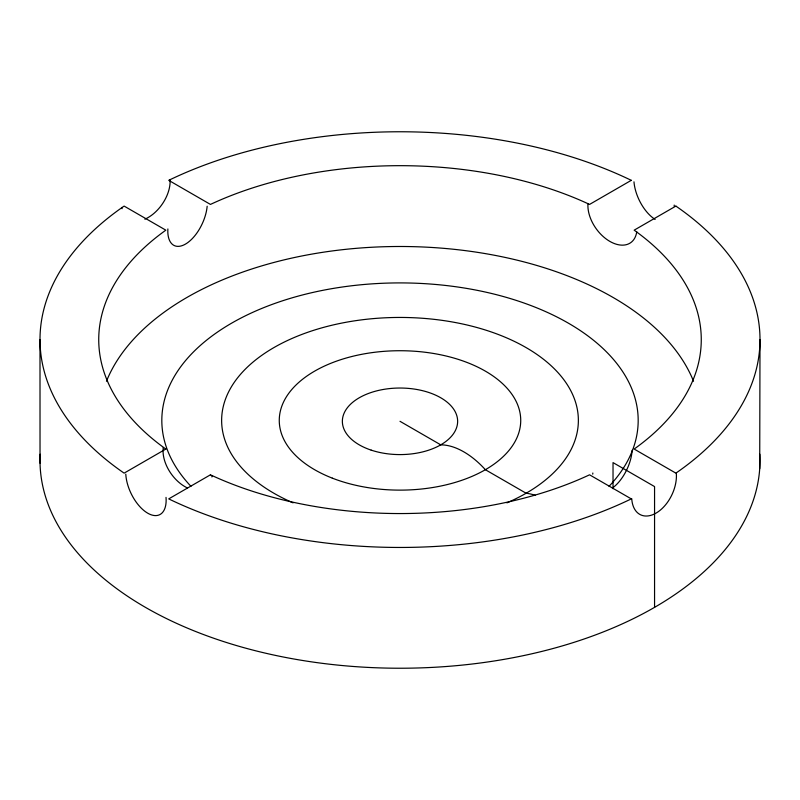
<?xml version="1.0" encoding="UTF-8"?>
<svg xmlns="http://www.w3.org/2000/svg" width="800" height="800" viewBox="0 0 800 800"><rect width="100%" height="100%" fill="white"/><g stroke="black" fill="none" stroke-linecap="round" stroke-linejoin="round"><path stroke-width="1.2" d="M759.71 468.68L760 339.61M400 421.31L440.76 444.85A73.07 42.19 60 0 1 485.37 469.71L526.13 493.24A80.53 46.5 60 0 1 535.33 495.32M40 339.61L40.03 463.15M654.56 607.35L654.56 486.58L613.03 462.6L613.03 488.71M293.11 502.86A178.37 102.98 0 0 1 268.02 351.15A178.37 102.98 0 0 1 531.98 351.15A178.37 102.98 0 0 1 506.89 502.86M759.84 454.2A360 207.84 0 0 1 400 668.23A360 207.84 0 0 1 40.16 454.2M190.95 486.33A238.19 137.52 0 0 1 400 282.91A238.19 137.52 0 0 1 609.05 486.33M106.47 381.25A301.27 173.94 0 0 1 400 246.49A301.27 173.94 0 0 1 693.53 381.25M636.74 231.74A31.5 20.03 54.4 0 1 609.81 241.37A31.5 20.03 54.4 0 1 587.98 203.56M655.14 219.41A31.51 16.49 64.3 0 1 633.98 181.83M674.2 205.08A31.51 16.49 64.3 0 1 674.25 206.28M207.17 206.22A31.5 16.14 -65.1 0 1 185.48 244.09A31.5 16.14 -65.1 0 1 167.88 228.94M170.07 179.58A31.51 19.75 -55.3 0 1 144.87 219.19M122.08 208.69A31.51 19.75 -55.3 0 1 121.9 207.42M187.52 488A31.5 20.03 54.4 0 1 163.27 447.49M212.03 475.67A31.5 20.03 54.4 0 1 211.89 476.95M166.02 497.4A31.51 16.49 64.3 0 1 147.73 513.19A31.51 16.49 64.3 0 1 125.79 474.15M632.13 450.29A31.5 16.14 -65.1 0 1 612.48 487.99M592.74 474.16A31.5 16.14 -65.1 0 1 592.84 473.01M676.29 472.89A31.51 19.76 -64.7 0 1 656.07 513.1A31.51 19.76 -64.7 0 1 631.74 498.64M165.84 449.05L124.12 473.14A360 207.84 0 0 1 124.12 206.09L165.84 230.17A301.27 173.94 0 0 0 165.84 449.05M631.28 180.33L589.56 204.42A301.27 173.94 0 0 0 210.44 204.42L168.72 180.33A360 207.84 0 0 1 631.28 180.33M210.44 474.81L168.72 498.89A360 207.84 0 0 0 631.28 498.89L589.56 474.81A301.27 173.94 0 0 1 210.44 474.81M675.88 206.09L634.16 230.17A301.27 173.94 0 0 1 634.16 449.05L675.88 473.14A360 207.84 0 0 0 675.88 206.09M371.18 450.13A57.64 33.28 0 0 0 457.64 421.31A57.64 33.28 0 0 0 371.18 392.49A57.64 33.28 0 0 0 371.18 450.13M332.33 478.15A120.73 69.7 0 0 0 520.42 425.4A120.73 69.7 0 0 0 347.25 357.73A120.73 69.7 0 0 0 332.33 478.15"/></g></svg>
